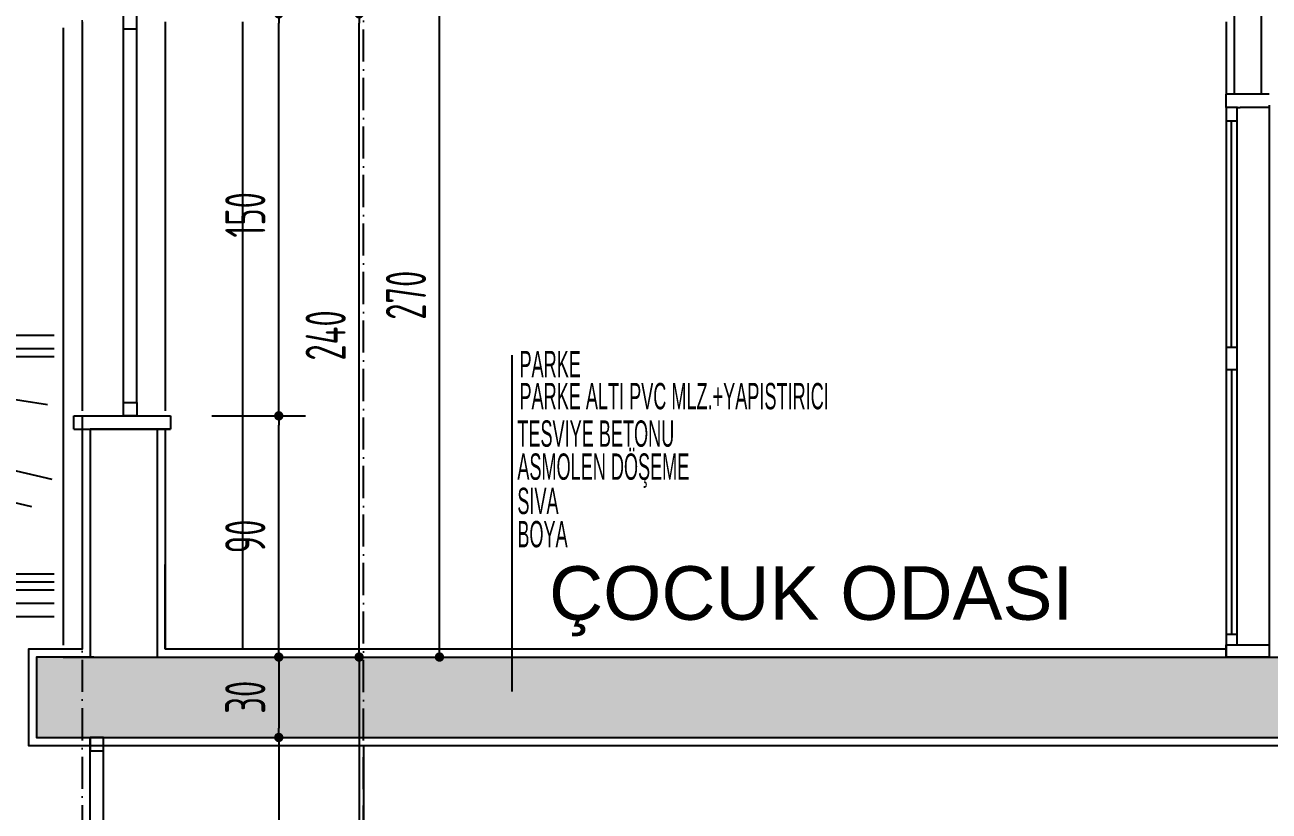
# Model space of a CAD drawing. Extents: x 41749 to 92598, y -24291 to 29432.
# Drawn here: x 75427.6 to 75891.9, y -23175.7 to -22882.4 of the extents above; entities that cross this region are included whole.
import ezdxf

# ---------------------------------------------------------------- set-up
doc = ezdxf.new("R2010")
doc.units = 0
doc.header["$MEASUREMENT"] = 0
doc.header["$PDMODE"] = 3
doc.linetypes.add('ACAD_ISO10W100', pattern=[18, 12, -3, 0, -3])
doc.layers.get('0').update_dxf_attribs({"linetype": 'CONTINUOUS'})
doc.layers.get('Defpoints').update_dxf_attribs({"linetype": 'CONTINUOUS'})
for name, color, linetype in [('ADAKENARI', 7, 'CONTINUOUS'), ('AKS', 10, 'CONTINUOUS'), ('CAM', 12, 'CONTINUOUS'), ('doğrama', 1, 'CONTINUOUS'), ('DUVAR', 6, 'CONTINUOUS'), ('İÇ ÖLÇÜ', 95, 'CONTINUOUS'), ('KAPEN', 83, 'CONTINUOUS'), ('KOLON', 5, 'CONTINUOUS'), ('MAHAL', 21, 'CONTINUOUS'), ('SIVA', 7, 'CONTINUOUS'), ('SıVA', 7, 'CONTINUOUS'), ('tar', 12, 'CONTINUOUS')]:
    doc.layers.add(name, color=color, linetype=linetype)
doc.layers.add('Yazı 1_20', color=7, linetype='CONTINUOUS', lineweight=25)
doc.styles.add('ARIALNARROW', font='ARIALN.TTF')
doc.styles.add('mahal', font='arial.ttf', dxfattribs={"height": 70})
doc.styles.add('OLCU', font='isocpeur.ttf', dxfattribs={"width": 0.59})
doc.dimstyles.new('OLCU3', dxfattribs={"dimscale": 0.5, "dimtxt": 30, "dimasz": 7, "dimexe": 20, "dimexo": 0, "dimgap": 10, "dimtad": 1, "dimdec": 4, "dimrnd": 0.5, "dimdsep": 46, "dimtxsty": 'OLCU', "dimblk1": 'DOT', "dimblk2": 'DOT', "dimsah": 1, "dimcen": 0.09, "dimclrt": 4, "dimadec": 0, "dimazin": 0, "dimtfac": 1, "dimtdec": 4, "dimtix": 1, "dimtmove": 2, "dimatfit": 3, "dimfxl": 0, "dimtolj": 1, "dimtzin": 0, "dimarcsym": 0})

# ---------------------------------------------------------------- blocks, each defined once
blk = doc.blocks.new('DOT')
at = {"color": 0, "linetype": 'ByBlock'}
blk.add_line((-0.5, 0), (-1, 0), dxfattribs=at)
at = {"color": 0, "linetype": 'ByBlock', "const_width": 0.5}
blk.add_lwpolyline([(-0.25, 0, 1), (0.25, 0, 1)], format="xyb", close=True, dxfattribs=at)
blk = doc.blocks.new('*D129')
at = {"layer": 'Defpoints', "color": 0, "transparency": 16777216}
for p in [(75488.94, -22878.23), (75552.34, -22878.23), (75488.94, -23118.23)]:
    blk.add_point(p, dxfattribs=at)
at = {"layer": 'İÇ ÖLÇÜ', "color": 0, "lineweight": -2, "transparency": 16777216}
for p, q in [((75527.34, -22878.23), (75562.34, -22878.23)), ((75552.34, -23114.73), (75552.34, -22881.73)), ((75527.34, -23118.23), (75562.34, -23118.23))]:
    blk.add_line(p, q, dxfattribs=at)
at = {"layer": 'İÇ ÖLÇÜ', "color": 0, "lineweight": -2, "transparency": 16777216, "xscale": 3.5, "yscale": 3.5, "zscale": 3.5}
for p, rotation in [((75552.34, -22878.23), 90), ((75552.34, -23118.23), 270)]:
    blk.add_blockref('DOT', p, dxfattribs=dict(at, rotation=rotation))
at = {"layer": 'İÇ ÖLÇÜ', "color": 4, "transparency": 16777216, "insert": (75539.84, -22998.23), "char_height": 15, "attachment_point": 5, "rotation": 90, "style": 'OLCU'}
blk.add_mtext('\\A1;240', dxfattribs=at)
blk = doc.blocks.new('*D130')
at = {"layer": 'Defpoints', "color": 0, "transparency": 16777216}
for p in [(75466.36, -23028.23), (75522.34, -23028.23), (75458.94, -23118.23)]:
    blk.add_point(p, dxfattribs=at)
at = {"layer": 'İÇ ÖLÇÜ', "color": 0, "lineweight": -2, "transparency": 16777216}
for p, q in [((75497.34, -23028.23), (75532.34, -23028.23)), ((75522.34, -23114.73), (75522.34, -23031.73)), ((75497.34, -23118.23), (75532.34, -23118.23))]:
    blk.add_line(p, q, dxfattribs=at)
at = {"layer": 'İÇ ÖLÇÜ', "color": 0, "lineweight": -2, "transparency": 16777216, "xscale": 3.5, "yscale": 3.5, "zscale": 3.5}
for p, rotation in [((75522.34, -23028.23), 90), ((75522.34, -23118.23), 270)]:
    blk.add_blockref('DOT', p, dxfattribs=dict(at, rotation=rotation))
at = {"layer": 'İÇ ÖLÇÜ', "color": 4, "transparency": 16777216, "insert": (75509.84, -23073.23), "char_height": 15, "attachment_point": 5, "rotation": 90, "style": 'OLCU'}
blk.add_mtext('\\A1;90', dxfattribs=at)
blk = doc.blocks.new('*D131')
at = {"layer": 'Defpoints', "color": 0, "transparency": 16777216}
for p in [(75469.85, -22878.23), (75522.34, -22878.23), (75466.36, -23028.23)]:
    blk.add_point(p, dxfattribs=at)
at = {"layer": 'İÇ ÖLÇÜ', "color": 0, "lineweight": -2, "transparency": 16777216}
for p, q in [((75497.34, -22878.23), (75532.34, -22878.23)), ((75522.34, -23024.73), (75522.34, -22881.73)), ((75497.34, -23028.23), (75532.34, -23028.23))]:
    blk.add_line(p, q, dxfattribs=at)
at = {"layer": 'İÇ ÖLÇÜ', "color": 0, "lineweight": -2, "transparency": 16777216, "xscale": 3.5, "yscale": 3.5, "zscale": 3.5}
for p, rotation in [((75522.34, -22878.23), 90), ((75522.34, -23028.23), 270)]:
    blk.add_blockref('DOT', p, dxfattribs=dict(at, rotation=rotation))
at = {"layer": 'İÇ ÖLÇÜ', "color": 4, "transparency": 16777216, "insert": (75509.84, -22953.23), "char_height": 15, "attachment_point": 5, "rotation": 90, "style": 'OLCU'}
blk.add_mtext('\\A1;150', dxfattribs=at)
blk = doc.blocks.new('KASA-2')
for p, q in [((-0.5, -0.5), (-0.5, 0.5)), ((-0.5, 0.5), (0.5, 0.5)), ((0.5, 0.5), (0.5, -0.5)), ((0.5, -0.5), (-0.5, -0.5))]:
    blk.add_line(p, q)
blk = doc.blocks.new('*D132')
at = {"layer": 'Defpoints', "color": 0, "transparency": 16777216}
for p in [(75562.34, -22848.23), (75582.31, -22848.23), (75560.01, -23118.23)]:
    blk.add_point(p, dxfattribs=at)
at = {"layer": 'İÇ ÖLÇÜ', "color": 0, "lineweight": -2, "transparency": 16777216}
for p, q in [((75582.18, -22848.23), (75592.31, -22848.23)), ((75582.31, -23114.73), (75582.31, -22851.73)), ((75582.18, -23118.23), (75592.31, -23118.23))]:
    blk.add_line(p, q, dxfattribs=at)
at = {"layer": 'İÇ ÖLÇÜ', "color": 0, "lineweight": -2, "transparency": 16777216, "xscale": 3.5, "yscale": 3.5, "zscale": 3.5}
for p, rotation in [((75582.31, -22848.23), 90), ((75582.31, -23118.23), 270)]:
    blk.add_blockref('DOT', p, dxfattribs=dict(at, rotation=rotation))
at = {"layer": 'İÇ ÖLÇÜ', "color": 4, "transparency": 16777216, "insert": (75569.81, -22983.23), "char_height": 15, "attachment_point": 5, "rotation": 90, "style": 'OLCU'}
blk.add_mtext('\\A1;270', dxfattribs=at)
blk = doc.blocks.new('*D160')
at = {"layer": 'Defpoints', "color": 0, "transparency": 16777216}
for p in [(75458.94, -23118.23), (75520.48, -23148.23), (75522.34, -23148.23)]:
    blk.add_point(p, dxfattribs=at)
at = {"layer": 'İÇ ÖLÇÜ', "color": 0, "lineweight": -2, "transparency": 16777216}
for p, q in [((75522.21, -23118.23), (75532.34, -23118.23)), ((75522.34, -23121.73), (75522.34, -23144.73)), ((75522.21, -23148.23), (75532.34, -23148.23))]:
    blk.add_line(p, q, dxfattribs=at)
at = {"layer": 'İÇ ÖLÇÜ', "color": 0, "lineweight": -2, "transparency": 16777216, "xscale": 3.5, "yscale": 3.5, "zscale": 3.5}
for p, rotation in [((75522.34, -23118.23), 90), ((75522.34, -23148.23), 270)]:
    blk.add_blockref('DOT', p, dxfattribs=dict(at, rotation=rotation))
at = {"layer": 'İÇ ÖLÇÜ', "color": 4, "transparency": 16777216, "insert": (75509.84, -23133.23), "char_height": 15, "attachment_point": 5, "rotation": 90, "style": 'OLCU'}
blk.add_mtext('\\A1;30', dxfattribs=at)
blk = doc.blocks.new('*D161')
at = {"layer": 'Defpoints', "color": 0, "transparency": 16777216}
for p in [(75520.48, -23148.23), (75522.34, -23418.23), (75530.52, -23418.23)]:
    blk.add_point(p, dxfattribs=at)
at = {"layer": 'İÇ ÖLÇÜ', "color": 0, "lineweight": -2, "transparency": 16777216}
for p, q in [((75522.21, -23148.23), (75532.34, -23148.23)), ((75522.34, -23151.73), (75522.34, -23414.73)), ((75522.46, -23418.23), (75512.34, -23418.23))]:
    blk.add_line(p, q, dxfattribs=at)
at = {"layer": 'İÇ ÖLÇÜ', "color": 0, "lineweight": -2, "transparency": 16777216, "xscale": 3.5, "yscale": 3.5, "zscale": 3.5}
for p, rotation in [((75522.34, -23148.23), 90), ((75522.34, -23418.23), 270)]:
    blk.add_blockref('DOT', p, dxfattribs=dict(at, rotation=rotation))
at = {"layer": 'İÇ ÖLÇÜ', "color": 4, "transparency": 16777216, "insert": (75509.84, -23283.23), "char_height": 15, "attachment_point": 5, "rotation": 90, "style": 'OLCU'}
blk.add_mtext('\\A1;270', dxfattribs=at)
blk = doc.blocks.new('*D166')
at = {"layer": 'Defpoints', "color": 0, "transparency": 16777216}
for p in [(75488.94, -23118.23), (75552.34, -23418.23), (75564.92, -23418.23)]:
    blk.add_point(p, dxfattribs=at)
at = {"layer": 'İÇ ÖLÇÜ', "color": 0, "lineweight": -2, "transparency": 16777216}
for p, q in [((75552.21, -23118.23), (75562.34, -23118.23)), ((75552.34, -23121.73), (75552.34, -23414.73)), ((75552.46, -23418.23), (75542.34, -23418.23))]:
    blk.add_line(p, q, dxfattribs=at)
at = {"layer": 'İÇ ÖLÇÜ', "color": 0, "lineweight": -2, "transparency": 16777216, "xscale": 3.5, "yscale": 3.5, "zscale": 3.5}
for p, rotation in [((75552.34, -23118.23), 90), ((75552.34, -23418.23), 270)]:
    blk.add_blockref('DOT', p, dxfattribs=dict(at, rotation=rotation))
at = {"layer": 'İÇ ÖLÇÜ', "color": 4, "transparency": 16777216, "insert": (75539.84, -23268.23), "char_height": 15, "attachment_point": 5, "rotation": 90, "style": 'OLCU'}
blk.add_mtext('\\A1;300', dxfattribs=at)

msp = doc.modelspace()

# ---------------------------------------------------------------- hatches: boundary and pattern name
at = {"layer": 'tar'}
h = msp.add_hatch(dxfattribs=at)
h.set_pattern_fill('ANSI33', color=256, scale=40, style=0)
h.paths.add_polyline_path([(76343.92021, -23784.8946), (76340.92021, -23784.8946), (76340.92021, -23804.57435), (76343.92021, -23800.84604)])
h.paths.add_polyline_path([(76368.92021, -23668.22794), (76343.92021, -23668.22794), (76343.92021, -23698.22794), (76368.92021, -23698.22794)])
h.paths.add_polyline_path([(76219.46721, -23859.88177), (76243.81583, -23843.64936), (76278.6437, -23827.60284), (76336.35739, -23810.2449), (76340.92021, -23804.57435), (76340.92021, -23784.8946), (76330.50933, -23784.8946), (76330.50933, -23801.56127), (76275.09407, -23801.56127), (76275.09407, -23818.22794), (76238.92021, -23818.22794), (76238.92021, -23834.8946), (76213.92021, -23834.8946), (76213.92021, -23851.56127), (76188.92021, -23851.56127), (76188.92021, -23868.22794), (76163.92021, -23868.22794), (76163.92021, -23884.8946), (76138.92021, -23884.8946), (76138.92021, -23901.56127), (76113.92021, -23901.56127), (76113.92021, -23918.22794), (76131.94797, -23918.22794), (76144.46721, -23909.88177), (76169.46721, -23893.21511), (76194.46721, -23876.54844)])
h.paths.add_polyline_path([(76368.92021, -23418.22794), (76343.92021, -23418.22794), (76343.92021, -23448.22794), (76368.92021, -23448.22794)])
h.paths.add_polyline_path([(76368.92021, -22038.22794), (75441.92016, -22038.22794), (75431.92016, -22038.22794), (75431.92016, -22058.22794), (75451.9201, -22058.22785), (75451.9201, -22068.22794), (76368.92021, -22068.22794)])
h.paths.add_polyline_path([(76368.92021, -22308.22794), (75441.92016, -22308.22794), (75431.92016, -22308.22794), (75431.92016, -22328.22794), (75451.9201, -22328.22785), (75451.9201, -22338.22794), (76368.92021, -22338.22794)])
h.paths.add_polyline_path([(76368.92021, -22578.22794), (75441.92016, -22578.22794), (75431.92016, -22578.22794), (75431.92016, -22598.22794), (75451.9201, -22598.22785), (75451.9201, -22608.22794), (76368.92021, -22608.22794)])
h.paths.add_polyline_path([(76368.92021, -22848.22794), (75441.92016, -22848.22794), (75431.92016, -22848.22794), (75431.92016, -22868.22794), (75451.9201, -22868.22785), (75451.9201, -22878.22794), (76368.92021, -22878.22794)])
h.paths.add_polyline_path([(76368.92021, -23118.22794), (75441.92016, -23118.22794), (75431.92016, -23118.22794), (75431.92037, -23148.22801), (75451.92023, -23148.22792), (75451.92023, -23148.22794), (76368.92021, -23148.22794)])
h.paths.add_polyline_path([(76113.92021, -23418.22794), (75451.92022, -23418.22794), (75451.92022, -23448.22794), (76113.92021, -23448.22794)])
h.paths.add_polyline_path([(76368.92021, -23918.22794), (75451.92022, -23918.22794), (75451.92022, -24018.22794), (76368.92021, -24018.22794)])
h.paths.add_polyline_path([(75476.92029, -23698.22794), (75451.92022, -23698.22794), (75451.92022, -23918.22794), (75476.92017, -23918.22794)])
h.paths.add_polyline_path([(76368.92021, -23698.22794), (76343.92021, -23698.22794), (76343.92021, -23918.22794), (76368.92021, -23918.22794)])
h.paths.add_polyline_path([(76131.94797, -23698.22794), (76131.94797, -23668.22794), (76243.81583, -23593.64936), (76278.6437, -23577.60284), (76336.35739, -23560.2449), (76343.92021, -23550.84604), (76343.92021, -23534.8946), (76330.50933, -23534.8946), (76330.50933, -23551.56127), (76275.09407, -23551.56127), (76275.09407, -23568.22794), (76238.92021, -23568.22794), (76238.92021, -23584.8946), (76213.92021, -23584.8946), (76213.92021, -23601.56127), (76188.92021, -23601.56127), (76188.92021, -23618.22794), (76163.92021, -23618.22794), (76163.92021, -23634.8946), (76138.92021, -23634.8946), (76138.92021, -23651.56127), (76113.92021, -23651.56127), (76113.92021, -23668.22794), (75451.92022, -23668.22794), (75451.92022, -23698.22794)])

# ---------------------------------------------------------------- linework, layer by layer
at = {"layer": 'ADAKENARI'}
msp.add_line((75441.92016, -22883.48965), (75441.92016, -23113.74441), dxfattribs=at)
msp.add_lwpolyline([(75448.92004, -23051.22794), (75448.92004, -23115.22794), (75428.92016, -23115.22794), (75428.92016, -23118.22794)], dxfattribs=at)
at = {"layer": 'AKS', "linetype": 'ACAD_ISO10W100'}
for p, q in [((75448.92021, -21526.41996), (75448.92014, -23946.41996)), ((75553.92021, -24018.22794), (75553.92021, -21526.41996))]:
    msp.add_line(p, q, dxfattribs=at)
at = {"layer": 'CAM'}
for p, q in [((75448.92005, -22881.22794), (75448.92004, -23026.39156)), ((75479.92005, -22881.22794), (75479.92004, -23026.39156)), ((75508.92026, -23115.22794), (75508.92026, -22881.22794))]:
    msp.add_line(p, q, dxfattribs=at)
at = {"layer": 'doğrama', "ltscale": 10}
for p, q in [((75891.92023, -22908.22794, 0.00088), (75875.92023, -22908.22794, -0.00427)), ((75875.92023, -22913.22794, -0.00491), (75875.92023, -22908.22794, -0.00491)), ((75875.92023, -22913.22794, -0.00491), (75875.92023, -22908.22794, -0.00491)), ((75875.92023, -22913.22794, -0.00491), (75875.92021, -23118.22794)), ((75880.06992, -22913.22794, -0.00491), (75875.92023, -22913.22794, -0.00491)), ((75880.06992, -22913.22794, -0.00491), (75875.92023, -22913.22794, -0.00491)), ((75879.92023, -22913.22794, -0.00491), (75879.92021, -23113.61063)), ((75880.06992, -22913.22794, -0.00491), (75881.06992, -22913.22794, -0.00491)), ((75891.92023, -22913.22794, 0.00088), (75881.06992, -22913.22794, -0.00491)), ((75891.92023, -22912.31547, 0.00088), (75891.92021, -23118.22794, 0.0058)), ((75879.92023, -22918.22794, -0.00491), (75875.92023, -22918.22794, -0.00491)), ((75879.92023, -22918.22794, -0.00491), (75875.92023, -22918.22794, -0.00491)), ((75877.92021, -23002.68386), (75877.92023, -22918.22794, -0.00491)), ((75877.92021, -23002.68386), (75877.92023, -22918.22794, -0.00491)), ((75879.92021, -23002.68386), (75875.92021, -23002.68386)), ((75879.92021, -23011.05744), (75875.92021, -23011.05744)), ((75877.92021, -23011.05744), (75877.92021, -23109.85435)), ((75879.92021, -23109.85435), (75875.92021, -23109.85435)), ((75879.92021, -23109.85435), (75875.92021, -23109.85435))]:
    msp.add_line(p, q, dxfattribs=at)
msp.add_lwpolyline([(75891.92021, -23113.61063), (75891.92021, -23118.22794), (75875.92021, -23118.22794), (75875.92021, -23113.61063), (75891.92021, -23113.61063)], dxfattribs=at)
msp.add_lwpolyline([(75891.92021, -23113.61063), (75891.92021, -23118.22794), (75875.92021, -23118.22794), (75875.92021, -23113.61063), (75891.92021, -23113.61063)], dxfattribs=at)
at = {"layer": 'DUVAR'}
for p, q in [((75878.92021, -22878.22794), (75878.92021, -22908.22794, 0.13359)), ((75888.92021, -22878.22794), (75888.92021, -22908.22794, 0.13359)), ((75888.92021, -22908.22794, 0.13359), (75878.92021, -22908.22794, 0.13359)), ((75451.92004, -23033.22794), (75451.92009, -23118.22794)), ((75451.92004, -23033.22794), (75476.92004, -23033.22794)), ((75451.92004, -23033.22794), (75451.92004, -23033.22794)), ((75451.92004, -23033.22796), (75451.92004, -23118.22794)), ((75476.92004, -23033.22794), (75476.92004, -23118.22794))]:
    msp.add_line(p, q, dxfattribs=at)
at = {"layer": 'İÇ ÖLÇÜ'}
for p, q in [((75451.92022, -23418.22794), (75451.92023, -23148.22792)), ((75456.92022, -23418.22794), (75456.92023, -23148.22792)), ((75553.92021, -23151.22794), (75553.92021, -23415.22794))]:
    msp.add_line(p, q, dxfattribs=at)
msp.add_lwpolyline([(75456.92023, -23153.22794), (75456.92023, -23148.22794), (75451.92023, -23148.22794), (75451.92023, -23153.22794), (75456.92023, -23153.22794)], close=True, dxfattribs=at)
at = {"layer": 'KAPEN'}
for p, q in [((75464.42004, -23023.22794), (75464.42005, -22878.22794)), ((75469.42004, -23023.22794), (75469.42005, -22878.22794)), ((75464.42005, -22883.81135), (75469.42005, -22883.81135)), ((75464.42005, -22883.81135), (75469.42005, -22883.81135))]:
    msp.add_line(p, q, dxfattribs=at)
at = {"layer": 'KOLON'}
for points in [[(75453.29527, -23118.22794), (75431.92016, -23118.22794), (75431.92037, -23148.22801), (75451.92031, -23148.22796)], [(75453.29527, -23118.22794), (75431.92016, -23118.22794), (75431.92037, -23148.22801), (75451.92023, -23148.22792)], [(75453.29527, -23118.22794), (75431.92016, -23118.22794), (75431.92037, -23148.22801), (75451.92031, -23148.22796)], [(75453.29527, -23118.22794), (75431.92016, -23118.22794), (75431.92037, -23148.22801), (75451.92023, -23148.22792)], [(75453.29527, -23118.22794), (75431.92016, -23118.22794), (75431.92037, -23148.22801), (75451.92031, -23148.22796)], [(75453.29527, -23118.22794), (75431.92016, -23118.22794), (75431.92037, -23148.22801), (75451.92023, -23148.22792)], [(75441.92016, -23118.22794), (76368.92021, -23118.22794)], [(75441.92016, -23118.22794), (76368.92021, -23118.22794)], [(75453.29527, -23118.22794), (76368.92021, -23118.22794)], [(75453.29527, -23118.22794), (76368.92021, -23118.22794)], [(75453.29527, -23118.22794), (76368.92021, -23118.22794)], [(75453.29527, -23118.22794), (76368.92021, -23118.22794)], [(75451.92031, -23148.22796), (75451.9201, -23148.22794), (76368.92021, -23148.22794)], [(75451.92031, -23148.22796), (75451.9201, -23148.22794), (76368.92021, -23148.22794)]]:
    msp.add_lwpolyline(points, dxfattribs=at)
at = {"layer": 'MAHAL'}
for p, q in [((75438.57276, -22998.22794), (75383.92021, -22998.22794)), ((75438.57276, -23003.22794), (75383.92021, -23003.22794)), ((75438.57276, -23006.22794), (75383.92021, -23006.22794)), ((75383.92021, -23087.22794), (75438.57276, -23087.22794)), ((75438.57276, -23090.22794), (75383.92021, -23090.22794)), ((75438.57276, -23093.22794), (75383.92021, -23093.22794)), ((75438.57276, -23098.22794), (75378.92021, -23098.22794)), ((75438.57276, -23103.22794), (75378.92021, -23103.22794))]:
    msp.add_line(p, q, dxfattribs=at)
at = {"layer": 'SIVA'}
for p, q in [((75479.92004, -23115.22794), (75479.92004, -23083.72023)), ((75875.92021, -23115.22794), (75479.92004, -23115.22794)), ((75875.92021, -23115.22794), (75479.92004, -23115.22794)), ((75479.92009, -23151.22794), (76066.88958, -23151.22794))]:
    msp.add_line(p, q, dxfattribs=at)
at = {"layer": 'SıVA'}
for p, q in [((75875.92021, -22881.22794, 0.01336), (75875.92021, -22908.22794, 0.13359)), ((75445.82357, -23028.22794), (75481.92004, -23028.22794)), ((75445.82357, -23033.22794), (75445.82357, -23028.22794)), ((75481.92004, -23028.22794), (75481.92004, -23033.22794)), ((75445.82357, -23033.22794), (75481.92004, -23033.22794)), ((75448.92004, -23033.22794), (75448.92004, -23051.22794)), ((75481.92004, -23033.22794), (75451.92004, -23033.22794)), ((75479.92004, -23033.22794), (75479.92004, -23115.22794)), ((75448.92004, -23051.22794), (75448.92004, -23051.22794)), ((75429.42009, -23151.22794), (75448.9201, -23151.22793)), ((75429.42009, -23151.22794), (75448.9201, -23151.22793))]:
    msp.add_line(p, q, dxfattribs=at)
for points in [[(75428.92016, -23118.22794), (75428.92037, -23151.22802), (75448.92031, -23151.22797), (75448.9201, -23151.22794)], [(75428.92016, -23118.22794), (75428.92037, -23151.22802), (75448.92023, -23151.22793)], [(75428.92016, -23118.22794), (75428.92037, -23151.22802), (75448.92031, -23151.22797), (75448.9201, -23151.22794)], [(75428.92016, -23118.22794), (75428.92037, -23151.22802), (75448.92023, -23151.22793)], [(75428.92016, -23118.22794), (75428.92037, -23151.22802), (75448.92031, -23151.22797), (75448.9201, -23151.22794), (76066.88958, -23151.22794)], [(75428.92016, -23118.22794), (75428.92037, -23151.22802), (75448.92023, -23151.22793)]]:
    msp.add_lwpolyline(points, dxfattribs=at)
at = {"layer": 'tar'}
for p, q in [((75402.91382, -23018.81601), (75436.03264, -23024.02215)), ((75422.25039, -23048.23566), (75437.63282, -23051.83268)), ((75389.61215, -23052.58032), (75430.0073, -23062.02631))]:
    msp.add_line(p, q, dxfattribs=at)
at = {"layer": 'Yazı 1_20'}
msp.add_line((75609.4256, -23131.13104), (75609.4256, -23005.54804), dxfattribs=at)

# ---------------------------------------------------------------- block references
at = {"layer": 'KAPEN', "xscale": 5, "yscale": 5, "zscale": 5, "rotation": 270}
msp.add_blockref('KASA-2', (75466.92004, -23025.72794), dxfattribs=at)

# ---------------------------------------------------------------- texts
at = {"layer": 'MAHAL', "insert": (75721.01645, -23097.41803), "char_height": 20, "width": 318.296, "attachment_point": 5, "style": 'mahal'}
msp.add_mtext('{\\fArial|b0|i0|c186|p34;ÇOCU}K{\\fArial|b0|i0|c186|p34; ODASI}', dxfattribs=at)
at = {"layer": 'Yazı 1_20', "style": 'ARIALNARROW', "width": 0.6}
for s, p in [('PARKE', (75612.1788, -23013.83501)), ('PARKE', (75612.1788, -23013.83501)), ('PARKE ALTI PVC MLZ.+YAPISTIRICI', (75612.1788, -23025.78776)), ('PARKE ALTI PVC MLZ.+YAPISTIRICI', (75612.1788, -23025.78776)), ('TESVIYE BETONU', (75611.37593, -23039.76217)), ('TESVIYE BETONU', (75611.37593, -23039.76217)), ('ASMOLEN DÖŞEME', (75611.37593, -23052.0862)), ('SIVA ', (75611.37593, -23064.89388)), ('SIVA ', (75611.37593, -23064.89388)), ('BOYA', (75611.37593, -23077.27973)), ('BOYA', (75611.37593, -23077.27973))]:
    msp.add_text(s, height=9.828, dxfattribs=at).set_placement(p)

# ---------------------------------------------------------------- dimensions: what is measured, and where the dimension line sits
at = {"layer": 'İÇ ÖLÇÜ'}
for base, p1, p2, picture, middle in [((75582.30749, -22848.22794), (75560.01001, -23118.22794), (75562.33822, -22848.22794), '*D132', (75569.80749, -22983.22794)), ((75522.33822, -23148.22794), (75458.93975, -23118.22794), (75520.47724, -23148.22794), '*D160', (75509.83822, -23133.22794)), ((75552.33822, -23418.22794), (75488.93975, -23118.22794), (75564.91686, -23418.22794), '*D166', (75539.83822, -23268.22794)), ((75522.33822, -23418.22794), (75520.47724, -23148.22794), (75530.51888, -23418.22794), '*D161', (75509.83822, -23283.22794))]:
    dim = msp.add_linear_dim(base=base, p1=p1, p2=p2, angle=90, dimstyle='OLCU3', override={"dimfxl": 0.25}, dxfattribs=at)
    dim.commit()
    dim.dimension.update_dxf_attribs({"geometry": picture, "text_midpoint": middle})
for base, p1, p2, picture, middle in [((75522.33822, -22878.22794), (75466.36227, -23028.22794), (75469.85043, -22878.22794), '*D131', (75509.83822, -22953.22794)), ((75552.33822, -22878.22794), (75488.93975, -23118.22794), (75488.93975, -22878.22794), '*D129', (75539.83822, -22998.22794)), ((75522.33822, -23028.22794), (75458.93975, -23118.22794), (75466.36227, -23028.22794), '*D130', (75509.83822, -23073.22794))]:
    dim = msp.add_linear_dim(base=base, p1=p1, p2=p2, angle=90, dimstyle='OLCU3', dxfattribs=at)
    dim.commit()
    dim.dimension.update_dxf_attribs({"geometry": picture, "text_midpoint": middle})

doc.saveas('drawing.dxf')
